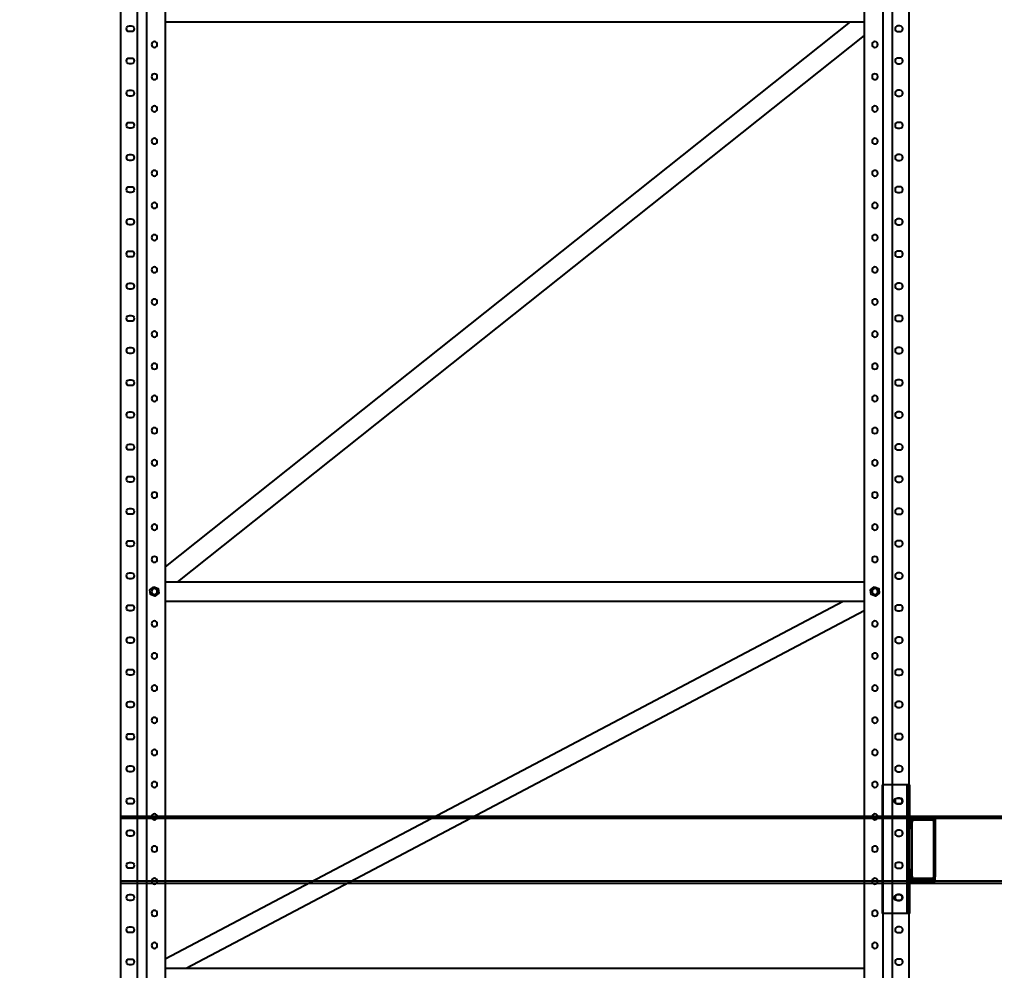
# Model space of a CAD drawing. Header units: millimetres. Extents: x 223 to 55669, y 510 to 13629.
# Drawn here: x 29994 to 31509, y 2342 to 3820 of the extents above; entities that cross this region are included whole.
import ezdxf

# ---------------------------------------------------------------- set-up
doc = ezdxf.new("R2010")
doc.units = ezdxf.units.MM
doc.linetypes.add('LIN0', pattern=[0])
doc.layers.add('02', color=2, linetype='Continuous')
doc.layers.add('9.3 - LEGENDA', color=7, linetype='Continuous')
doc.layers.add('MONTANTE', color=170, linetype='LIN0', lineweight=25)
doc.styles.add('DIM', font='dim.shx')
doc.dimstyles.new('CORTES', dxfattribs={"dimscale": 1.2, "dimtxt": 90, "dimasz": 45, "dimexe": 1.25, "dimexo": 40, "dimgap": 20, "dimtad": 1, "dimdec": 0, "dimzin": 9, "dimdsep": 46, "dimtxsty": 'DIM', "dimblk": 'OBLIQUE', "dimcen": 2.5, "dimclrd": 256, "dimclre": 256, "dimclrt": 256, "dimadec": 0, "dimazin": 0, "dimtfac": 1, "dimtdec": 0, "dimtmove": 0, "dimatfit": 0, "dimldrblk": 'OBLIQUE', "dimfxl": 0.04, "dimtolj": 1, "dimtzin": 1, "dimarcsym": 0})

# ---------------------------------------------------------------- blocks, each defined once
blk = doc.blocks.new('*U66')
at = {"layer": 'MONTANTE'}
for p, q in [((-1277.6, 10954.8), (-1277.6, 64.7)), ((-1251.5, 10954.8), (-1251.5, 64.7)), ((-1237.1, 10954.8), (-1237.1, 4.8)), ((-1207.9, 10954.8), (-1207.9, 4.8)), ((-122.4, 10954.8), (-122.4, 4.8)), ((-93.2, 10954.8), (-93.2, 4.8)), ((-78.8, 10954.8), (-78.8, 64.7)), ((-52.6, 10954.8), (-52.6, 64.7)), ((-122.4, 2789.7), (-1207.9, 2789.7)), ((-122.4, 2789.7), (-1207.9, 2789.7)), ((-1186.6, 2789.7), (-122.4, 1943.2)), ((-1207.9, 2768.6), (-141.4, 1919.7)), ((-122.4, 1919.7), (-1207.9, 1919.7)), ((-122.4, 1889.7), (-1207.9, 1889.7)), ((-122.4, 1334.2), (-1175.6, 1889.7)), ((-154.7, 1319.7), (-1207.9, 1875.3)), ((-122.4, 1319.7), (-1207.9, 1319.7))]:
    blk.add_line(p, q, dxfattribs=at)
for points in [[(-1260.7, 2774.7), (-1263.7, 2774.7, -1), (-1263.7, 2783.7), (-1260.7, 2783.7, -1)], [(-69.6, 2774.7), (-66.6, 2774.7, 1), (-66.6, 2783.7), (-69.6, 2783.7, 1)], [(-1260.7, 2724.7), (-1263.7, 2724.7, -1), (-1263.7, 2733.7), (-1260.7, 2733.7, -1)], [(-69.6, 2724.7), (-66.6, 2724.7, 1), (-66.6, 2733.7), (-69.6, 2733.7, 1)], [(-1260.7, 2674.7), (-1263.7, 2674.7, -1), (-1263.7, 2683.7), (-1260.7, 2683.7, -1)], [(-69.6, 2674.7), (-66.6, 2674.7, 1), (-66.6, 2683.7), (-69.6, 2683.7, 1)], [(-1260.7, 2624.7), (-1263.7, 2624.7, -1), (-1263.7, 2633.7), (-1260.7, 2633.7, -1)], [(-69.6, 2624.7), (-66.6, 2624.7, 1), (-66.6, 2633.7), (-69.6, 2633.7, 1)], [(-1260.7, 2574.7), (-1263.7, 2574.7, -1), (-1263.7, 2583.7), (-1260.7, 2583.7, -1)], [(-69.6, 2574.7), (-66.6, 2574.7, 1), (-66.6, 2583.7), (-69.6, 2583.7, 1)], [(-1260.7, 2524.7), (-1263.7, 2524.7, -1), (-1263.7, 2533.7), (-1260.7, 2533.7, -1)], [(-69.6, 2524.7), (-66.6, 2524.7, 1), (-66.6, 2533.7), (-69.6, 2533.7, 1)], [(-1260.7, 2474.7), (-1263.7, 2474.7, -1), (-1263.7, 2483.7), (-1260.7, 2483.7, -1)], [(-69.6, 2474.7), (-66.6, 2474.7, 1), (-66.6, 2483.7), (-69.6, 2483.7, 1)], [(-1260.7, 2424.7), (-1263.7, 2424.7, -1), (-1263.7, 2433.7), (-1260.7, 2433.7, -1)], [(-69.6, 2424.7), (-66.6, 2424.7, 1), (-66.6, 2433.7), (-69.6, 2433.7, 1)], [(-1260.7, 2374.7), (-1263.7, 2374.7, -1), (-1263.7, 2383.7), (-1260.7, 2383.7, -1)], [(-69.6, 2374.7), (-66.6, 2374.7, 1), (-66.6, 2383.7), (-69.6, 2383.7, 1)], [(-1260.7, 2324.7), (-1263.7, 2324.7, -1), (-1263.7, 2333.7), (-1260.7, 2333.7, -1)], [(-69.6, 2324.7), (-66.6, 2324.7, 1), (-66.6, 2333.7), (-69.6, 2333.7, 1)], [(-1260.7, 2274.7), (-1263.7, 2274.7, -1), (-1263.7, 2283.7), (-1260.7, 2283.7, -1)], [(-69.6, 2274.7), (-66.6, 2274.7, 1), (-66.6, 2283.7), (-69.6, 2283.7, 1)], [(-1260.7, 2224.7), (-1263.7, 2224.7, -1), (-1263.7, 2233.7), (-1260.7, 2233.7, -1)], [(-69.6, 2224.7), (-66.6, 2224.7, 1), (-66.6, 2233.7), (-69.6, 2233.7, 1)], [(-1260.7, 2174.7), (-1263.7, 2174.7, -1), (-1263.7, 2183.7), (-1260.7, 2183.7, -1)], [(-69.6, 2174.7), (-66.6, 2174.7, 1), (-66.6, 2183.7), (-69.6, 2183.7, 1)], [(-1260.7, 2124.7), (-1263.7, 2124.7, -1), (-1263.7, 2133.7), (-1260.7, 2133.7, -1)], [(-69.6, 2124.7), (-66.6, 2124.7, 1), (-66.6, 2133.7), (-69.6, 2133.7, 1)], [(-1260.7, 2074.7), (-1263.7, 2074.7, -1), (-1263.7, 2083.7), (-1260.7, 2083.7, -1)], [(-69.6, 2074.7), (-66.6, 2074.7, 1), (-66.6, 2083.7), (-69.6, 2083.7, 1)], [(-1260.7, 2024.7), (-1263.7, 2024.7, -1), (-1263.7, 2033.7), (-1260.7, 2033.7, -1)], [(-69.6, 2024.7), (-66.6, 2024.7, 1), (-66.6, 2033.7), (-69.6, 2033.7, 1)], [(-1260.7, 1974.7), (-1263.7, 1974.7, -1), (-1263.7, 1983.7), (-1260.7, 1983.7, -1)], [(-69.6, 1974.7), (-66.6, 1974.7, 1), (-66.6, 1983.7), (-69.6, 1983.7, 1)], [(-1260.7, 1924.7), (-1263.7, 1924.7, -1), (-1263.7, 1933.7), (-1260.7, 1933.7, -1)], [(-69.6, 1924.7), (-66.6, 1924.7, 1), (-66.6, 1933.7), (-69.6, 1933.7, 1)], [(-1260.7, 1874.7), (-1263.7, 1874.7, -1), (-1263.7, 1883.7), (-1260.7, 1883.7, -1)], [(-69.6, 1874.7), (-66.6, 1874.7, 1), (-66.6, 1883.7), (-69.6, 1883.7, 1)], [(-1260.7, 1824.7), (-1263.7, 1824.7, -1), (-1263.7, 1833.7), (-1260.7, 1833.7, -1)], [(-69.6, 1824.7), (-66.6, 1824.7, 1), (-66.6, 1833.7), (-69.6, 1833.7, 1)], [(-1260.7, 1774.7), (-1263.7, 1774.7, -1), (-1263.7, 1783.7), (-1260.7, 1783.7, -1)], [(-69.6, 1774.7), (-66.6, 1774.7, 1), (-66.6, 1783.7), (-69.6, 1783.7, 1)], [(-1260.7, 1724.7), (-1263.7, 1724.7, -1), (-1263.7, 1733.7), (-1260.7, 1733.7, -1)], [(-69.6, 1724.7), (-66.6, 1724.7, 1), (-66.6, 1733.7), (-69.6, 1733.7, 1)], [(-1260.7, 1674.7), (-1263.7, 1674.7, -1), (-1263.7, 1683.7), (-1260.7, 1683.7, -1)], [(-69.6, 1674.7), (-66.6, 1674.7, 1), (-66.6, 1683.7), (-69.6, 1683.7, 1)], [(-1260.7, 1624.7), (-1263.7, 1624.7, -1), (-1263.7, 1633.7), (-1260.7, 1633.7, -1)], [(-69.6, 1624.7), (-66.6, 1624.7, 1), (-66.6, 1633.7), (-69.6, 1633.7, 1)], [(-1260.7, 1574.7), (-1263.7, 1574.7, -1), (-1263.7, 1583.7), (-1260.7, 1583.7, -1)], [(-69.6, 1574.7), (-66.6, 1574.7, 1), (-66.6, 1583.7), (-69.6, 1583.7, 1)], [(-1260.7, 1524.7), (-1263.7, 1524.7, -1), (-1263.7, 1533.7), (-1260.7, 1533.7, -1)], [(-69.6, 1524.7), (-66.6, 1524.7, 1), (-66.6, 1533.7), (-69.6, 1533.7, 1)], [(-1260.7, 1474.7), (-1263.7, 1474.7, -1), (-1263.7, 1483.7), (-1260.7, 1483.7, -1)], [(-69.6, 1474.7), (-66.6, 1474.7, 1), (-66.6, 1483.7), (-69.6, 1483.7, 1)], [(-1260.7, 1424.7), (-1263.7, 1424.7, -1), (-1263.7, 1433.7), (-1260.7, 1433.7, -1)], [(-69.6, 1424.7), (-66.6, 1424.7, 1), (-66.6, 1433.7), (-69.6, 1433.7, 1)], [(-1260.7, 1374.7), (-1263.7, 1374.7, -1), (-1263.7, 1383.7), (-1260.7, 1383.7, -1)], [(-69.6, 1374.7), (-66.6, 1374.7, 1), (-66.6, 1383.7), (-69.6, 1383.7, 1)], [(-1260.7, 1324.7), (-1263.7, 1324.7, -1), (-1263.7, 1333.7), (-1260.7, 1333.7, -1)], [(-69.6, 1324.7), (-66.6, 1324.7, 1), (-66.6, 1333.7), (-69.6, 1333.7, 1)]]:
    blk.add_lwpolyline(points, format="xyb", close=True, dxfattribs=at)
for points in [[(-1223.9, 1912), (-1230.7, 1909.2), (-1231.7, 1902), (-1225.9, 1897.5), (-1219.1, 1900.3), (-1218.1, 1907.5), (-1223.9, 1912)], [(-104.4, 1912), (-111.2, 1909.2), (-112.2, 1902), (-106.4, 1897.5), (-99.6, 1900.3), (-98.6, 1907.5), (-104.4, 1912)]]:
    blk.add_lwpolyline(points, dxfattribs=at)
for centre in [(-1224.9, 2754.7), (-105.4, 2754.7), (-1224.9, 2704.7), (-105.4, 2704.7), (-1224.9, 2654.7), (-105.4, 2654.7), (-1224.9, 2604.7), (-105.4, 2604.7), (-1224.9, 2554.7), (-105.4, 2554.7), (-1224.9, 2504.7), (-105.4, 2504.7), (-1224.9, 2454.7), (-105.4, 2454.7), (-1224.9, 2404.7), (-105.4, 2404.7), (-1224.9, 2354.7), (-105.4, 2354.7), (-1224.9, 2304.7), (-105.4, 2304.7), (-1224.9, 2254.7), (-105.4, 2254.7), (-1224.9, 2204.7), (-105.4, 2204.7), (-1224.9, 2154.7), (-105.4, 2154.7), (-1224.9, 2104.7), (-105.4, 2104.7), (-1224.9, 2054.7), (-105.4, 2054.7), (-1224.9, 2004.7), (-105.4, 2004.7), (-1224.9, 1954.7), (-105.4, 1954.7), (-1224.9, 1904.7), (-105.4, 1904.7), (-1224.9, 1854.7), (-105.4, 1854.7), (-1224.9, 1804.7), (-105.4, 1804.7), (-1224.9, 1754.7), (-105.4, 1754.7), (-1224.9, 1704.7), (-105.4, 1704.7), (-1224.9, 1654.7), (-105.4, 1654.7), (-1224.9, 1604.7), (-105.4, 1604.7), (-1224.9, 1554.7), (-105.4, 1554.7), (-1224.9, 1504.7), (-105.4, 1504.7), (-1224.9, 1454.7), (-105.4, 1454.7), (-1224.9, 1404.7), (-105.4, 1404.7), (-1224.9, 1354.7), (-105.4, 1354.7)]:
    blk.add_circle(centre, 4.5, dxfattribs=at)
blk = doc.blocks.new('*U334')
blk.add_blockref('*U66', (145, -6477.375))
blk = doc.blocks.new('*U333')
at = {"color": 0, "linetype": 'ByBlock', "lineweight": -2, "transparency": 16777216}
blk.add_blockref('*U334', (0, 0), dxfattribs=at)
blk = doc.blocks.new('*U74')
at = {"color": 7, "linetype": 'Continuous', "lineweight": 25}
for p, q in [((-38, 50), (-38, -150)), ((0, 50), (0, -150)), ((4.2, 50), (4.2, -150)), ((-10.6, 29), (-15.6, 29)), ((-15.6, 21), (-10.6, 21)), ((6.2, -6.8), (6.2, -17.8)), ((8.2, -91.9), (8.2, -7.8)), ((44.2, -2.8), (8.2, -2.8)), ((40.2, -4.8), (8.2, -4.8)), ((42.2, -92.9), (42.2, -6.8)), ((44.2, -92.9), (44.2, -9.8)), ((6.2, -17.8), (4.2, -17.8)), ((6.2, -81.9), (4.2, -81.9)), ((6.2, -81.9), (6.2, -92.9)), ((8.2, -94.9), (40.2, -94.9)), ((8.2, -96.9), (40.2, -96.9)), ((-10.6, -121), (-15.6, -121)), ((-15.6, -129), (-10.6, -129))]:
    blk.add_line(p, q, dxfattribs=at)
for p, q in [((4.2, 50), (-38, 50)), ((4.2, 0), (44.2, 0)), ((44.2, 0), (44.2, -6.8)), ((44.2, -6.8), (44.2, -92.9)), ((44.2, -100), (4.2, -100)), ((40.2, -96.9), (44.2, -96.9)), ((44.2, -100), (44.2, -92.9)), ((4.2, -150), (-38, -150))]:
    blk.add_line(p, q)
for centre, radius, start, end in [((-15.6, 25), 4, 90, 270), ((-10.6, 25), 4, 270, 90), ((8.2, -6.8), 4, 90, 180), ((8.2, -6.8), 2, 90, 180), ((11.2, -7.8), 3, 90, 180), ((40.2, -6.8), 4, 0, 90), ((40.2, -6.8), 2, 0, 90), ((8.2, -92.9), 4, 180, 270), ((8.2, -92.9), 2, 180, 270), ((11.2, -91.9), 3, 180, 270), ((40.2, -92.9), 2, 270, 0), ((40.2, -92.9), 4, 270, 0), ((-15.6, -125), 4, 90, 270), ((-10.6, -125), 4, 270, 90)]:
    blk.add_arc(centre, radius, start, end, dxfattribs=at)
blk = doc.blocks.new('*U336')
for points in [[(6393, 50.5), (-4633, 50.5), (-4633, 47.5), (6393, 47.5)], [(6393, -50.2), (-4633, -50.2), (-4633, -53.2), (6393, -53.2)]]:
    blk.add_lwpolyline(points, close=True)
at = {"layer": '02'}
blk.add_blockref('*U74', (-3411.3, 49.3), dxfattribs=at)
blk = doc.blocks.new('*U335')
at = {"color": 0, "linetype": 'ByBlock', "lineweight": -2, "transparency": 16777216}
blk.add_blockref('*U336', (0, 0), dxfattribs=at)
blk = doc.blocks.new('_Oblique')
at = {"color": 0, "linetype": 'ByBlock', "lineweight": -2, "transparency": 16777216}
blk.add_line((-0.5, -0.5), (0.5, 0.5), dxfattribs=at)
blk = doc.blocks.new('*D382')
at = {"layer": '9.3 - LEGENDA', "lineweight": -2}
for p, q in [((30103, 11980.7), (29554.6, 11980.7)), ((29556.1, 11980.7), (29556.1, 1030.7)), ((30149.8, 1030.7), (29554.6, 1030.7))]:
    blk.add_line(p, q, dxfattribs=at)
at = {"layer": 'Defpoints', "color": 0}
for p in [(30151, 11980.7), (29556.1, 1030.7), (30197.8, 1030.7)]:
    blk.add_point(p, dxfattribs=at)
at = {"layer": '9.3 - LEGENDA', "lineweight": -2, "xscale": 54, "yscale": 54, "zscale": 54}
for p, rotation in [((29556.1, 11980.7), 90), ((29556.1, 1030.7), 270)]:
    blk.add_blockref('_Oblique', p, dxfattribs=dict(at, rotation=rotation))
at = {"layer": '9.3 - LEGENDA', "insert": (29478.1, 6505.7), "char_height": 108, "attachment_point": 5, "rotation": 90, "style": 'DIM'}
blk.add_mtext('\\A1;10950', dxfattribs=at)

msp = doc.modelspace()

# ---------------------------------------------------------------- block references
at = {"xscale": -1}
msp.add_blockref('*U333', (30243.4, 7503.4), dxfattribs=at)
msp.add_blockref('*U335', (34784, 2530.9))

# ---------------------------------------------------------------- dimensions: what is measured, and where the dimension line sits
at = {"layer": '9.3 - LEGENDA'}
dim = msp.add_linear_dim(base=(29556.1, 1030.7), p1=(30151, 11980.7), p2=(30197.8, 1030.7), angle=90, dimstyle='CORTES', dxfattribs=at)
dim.commit()
dim.dimension.update_dxf_attribs({"geometry": '*D382', "text_midpoint": (29478.1, 6505.7)})

doc.saveas('drawing.dxf')
